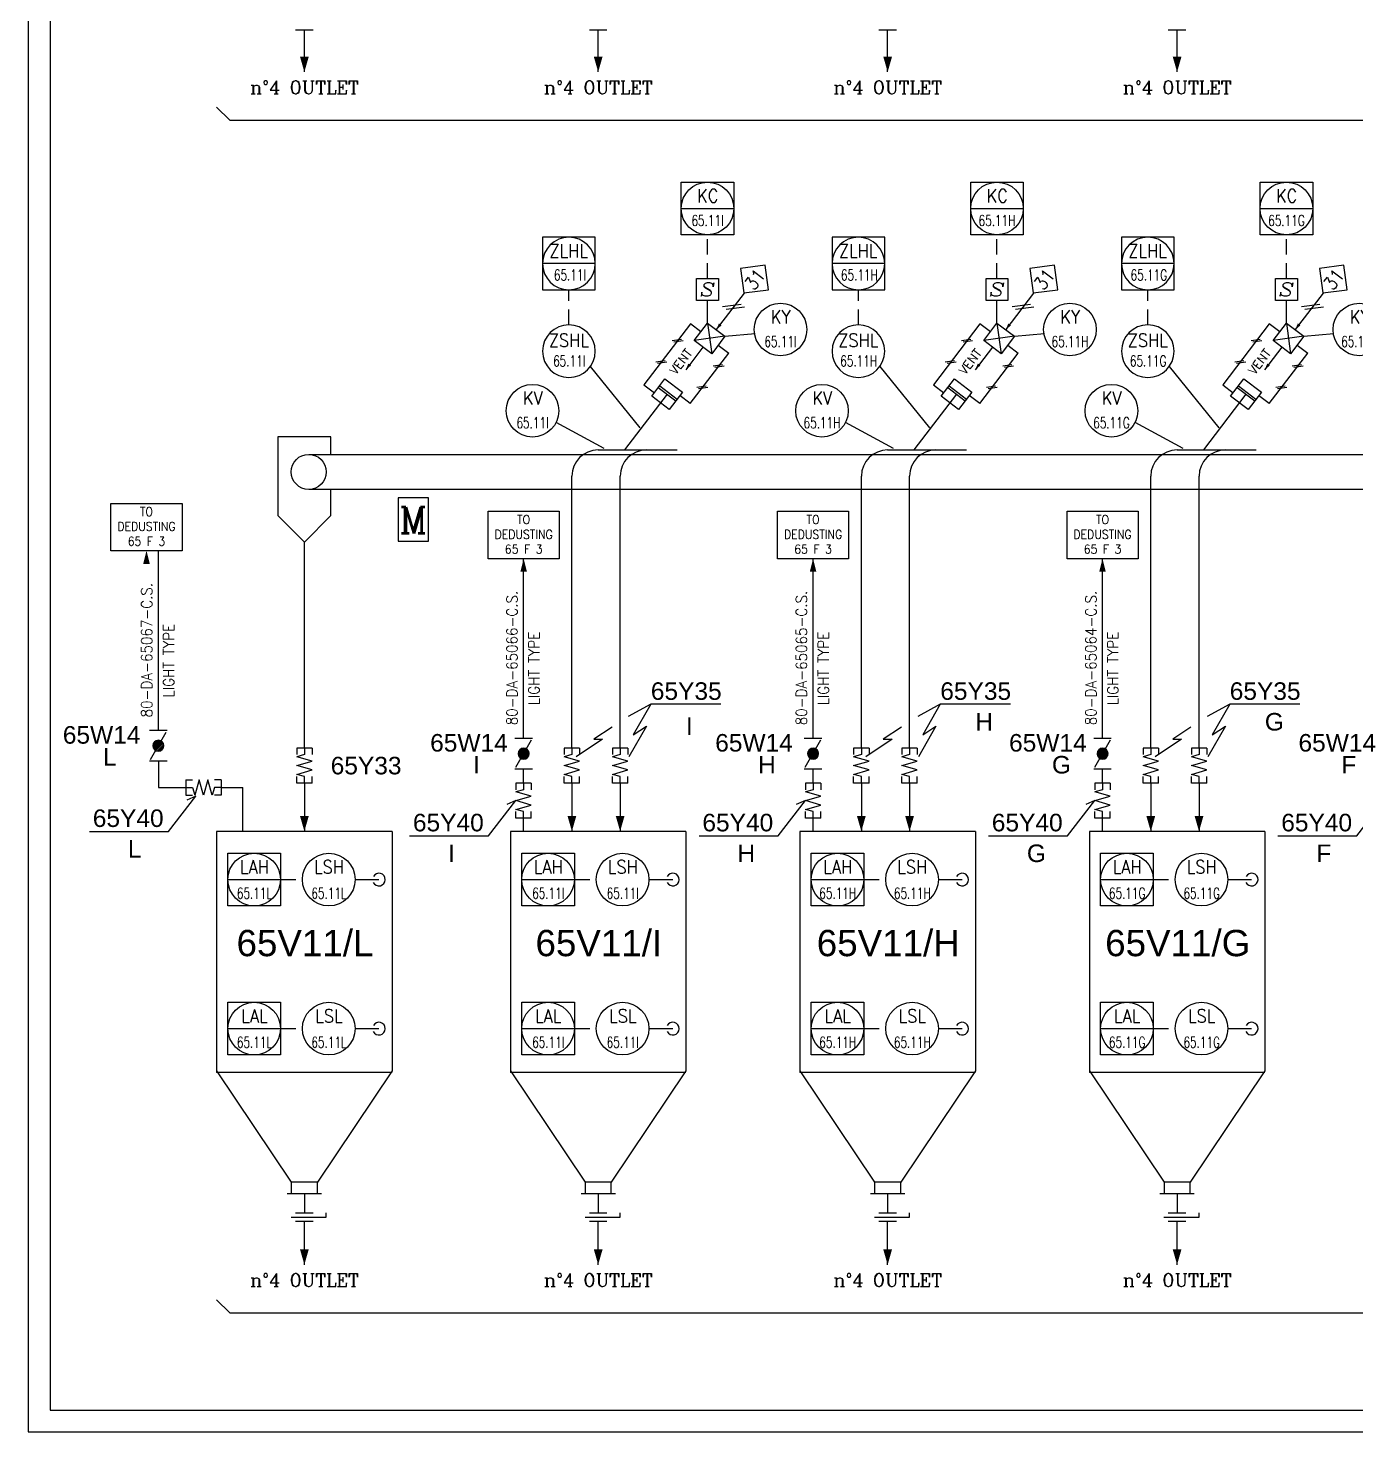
# Model space of a CAD drawing. Extents: x 7 to 110, y -78 to -14.
# Drawn here: x 6.7 to 36.98, y -77.96 to -45.94 of the extents above; entities that cross this region are included whole.
import ezdxf
from ezdxf.enums import TextEntityAlignment as Align

# ---------------------------------------------------------------- set-up
doc = ezdxf.new("R2010")
doc.units = 0
doc.header["$LTSCALE"] = 0.5
doc.header["$MEASUREMENT"] = 0
doc.linetypes.add('TRATT2', pattern=[1.1, 0.7, -0.4])
doc.layers.get('0').update_dxf_attribs({"linetype": 'CONTINUOUS'})
for name, color, linetype in [('GREEN', 92, 'CONTINUOUS'), ('RED', 1, 'CONTINUOUS'), ('S', 7, 'CONTINUOUS'), ('TRATT2', 5, 'TRATT2'), ('Y', 92, 'CONTINUOUS')]:
    doc.layers.add(name, color=color, linetype=linetype)
doc.styles.add('A4', font='arial.ttf', dxfattribs={"height": 0.4})
doc.styles.add('A6', font='arial.ttf', dxfattribs={"height": 0.6})
doc.styles.add('C3', font='COMPLEX', dxfattribs={"height": 0.3})
doc.styles.add('C6', font='COMPLEX', dxfattribs={"height": 0.6})
doc.styles.add('S', font='ITALIC', dxfattribs={"height": 6})
doc.styles.add('S15', font='SIMPLEX', dxfattribs={"width": 0.9, "height": 0.15})
doc.styles.add('S2', font='SIMPLEX', dxfattribs={"height": 0.2})
doc.styles.add('S25', font='SIMPLEX', dxfattribs={"width": 0.9, "height": 0.25})
doc.styles.add('S25S', font='SIMPLEX', dxfattribs={"width": 0.7, "height": 0.25})
doc.styles.add('S2S', font='SIMPLEX', dxfattribs={"width": 0.7, "height": 0.2})
doc.styles.add('S3', font='SIMPLEX', dxfattribs={"width": 0.9, "height": 0.3})

# ---------------------------------------------------------------- blocks, each defined once
blk = doc.blocks.new('FRECC2', base_point=(19.5, 44))
at = {"layer": 'RED'}
blk.add_solid([(19.5, 44), (19.85, 44.1), (19.85, 43.9)], dxfattribs=at)
blk = doc.blocks.new('STRUMC')
blk.add_line((-0.6, 0), (0.6, 0))
blk.add_lwpolyline([(-0.6, 0.6), (0.6, 0.6), (0.6, -0.6), (-0.6, -0.6), (-0.6, 0.6)])
blk.add_circle((0, 0), 0.6)
at = {"style": 'S3', "width": 0.9}
blk.add_attdef('2', text='', height=0.3, dxfattribs=at).set_placement((0.005, 0.139), align=Align.CENTER)
at = {"style": 'S2'}
for tag, p in [('3', (0.8, 0.4)), ('4', (0.8, 0.1))]:
    blk.add_attdef(tag, p, '', height=0.2, dxfattribs=at)
at = {"layer": 'S', "style": 'S25', "width": 0.9}
blk.add_attdef('1', text='', height=0.25, dxfattribs=at).set_placement((0.005, -0.436), align=Align.CENTER)
blk = doc.blocks.new('STRUM0')
blk.add_circle((0, 0), 0.6)
at = {"style": 'S3', "width": 0.9}
blk.add_attdef('2', text='', height=0.3, dxfattribs=at).set_placement((0.005, 0.139), align=Align.CENTER)
at = {"layer": 'S', "style": 'S25', "width": 0.9}
blk.add_attdef('1', text='', height=0.25, dxfattribs=at).set_placement((0.005, -0.436), align=Align.CENTER)
blk = doc.blocks.new('FRECC1', base_point=(50.2, 51.5))
blk.add_solid([(50.2, 51.5), (50.5, 51.575), (50.5, 51.425)])
blk = doc.blocks.new('LINEA')
at = {"layer": 'S', "style": 'S25', "width": 0.9}
blk.add_attdef('LINE', (0, 0.14), '', height=0.25, dxfattribs=at)
blk = doc.blocks.new('*X5')
for p, q in [((12.778, 29.501), (12.903, 29.626)), ((12.782, 29.47), (12.934, 29.622)), ((12.786, 29.544), (12.86, 29.618)), ((12.792, 29.444), (12.96, 29.612)), ((12.806, 29.423), (12.981, 29.598)), ((12.823, 29.405), (12.999, 29.581)), ((12.844, 29.391), (13.013, 29.56)), ((12.87, 29.38), (13.023, 29.534)), ((12.9, 29.376), (13.028, 29.504)), ((12.942, 29.382), (13.022, 29.462))]:
    blk.add_line(p, q)
blk = doc.blocks.new('B', base_point=(54.6, 16))
at = {"layer": 'S'}
for p, q in [((54.6, 16.2), (54.6, 15.8)), ((54.641, 15.822), (55.265, 16.18)), ((55.3, 16.2), (55.3, 15.8))]:
    blk.add_line(p, q, dxfattribs=at)
blk.add_circle((54.953, 16.001), 0.125, dxfattribs=at)
blk.add_blockref('*X5', (42.05, -13.5), dxfattribs=at)
at = {"layer": 'S', "style": 'S2S', "width": 0.7}
for p in [(54.95, 16.3), (54.95, 15.5)]:
    blk.add_attdef('B', text='', height=0.2, dxfattribs=at).set_placement(p, align=Align.CENTER)
blk = doc.blocks.new('FLESS', base_point=(26.3, 5.675))
for p, q in [((25.5, 5.85), (25.65, 5.85)), ((25.5, 5.5), (25.5, 5.85)), ((25.65, 5.675), (25.7, 5.85)), ((25.7, 5.85), (25.8, 5.5)), ((25.8, 5.5), (25.9, 5.85)), ((25.9, 5.85), (26, 5.5)), ((26, 5.5), (26.1, 5.85)), ((26.15, 5.675), (26.1, 5.85)), ((26.3, 5.85), (26.15, 5.85)), ((26.3, 5.5), (26.3, 5.85)), ((25.5, 5.675), (25.65, 5.675)), ((25.5, 5.5), (25.65, 5.5)), ((26.3, 5.675), (26.15, 5.675)), ((26.3, 5.5), (26.15, 5.5))]:
    blk.add_line(p, q)
blk = doc.blocks.new('COMPNEU', base_point=(32.45, 18.2))
for p, q in [((32.6, 18.35), (32.3, 18.05)), ((32.7, 18.35), (32.4, 18.05))]:
    blk.add_line(p, q)
blk = doc.blocks.new('NOMEN', base_point=(35, 22))
for p, q in [((35, 22.8), (34.6, 22.4)), ((35.4, 22.4), (35, 22.8)), ((34.6, 22.4), (35, 22)), ((35, 22), (35.4, 22.4))]:
    blk.add_line(p, q)
at = {"style": 'S3', "width": 0.9}
blk.add_attdef('1', text='', height=0.3, dxfattribs=at).set_placement((35, 22.236), align=Align.CENTER)
blk = doc.blocks.new('PRESA', base_point=(1.75, 0.1))
for p, q in [((1.5, 0.1), (1.5, 0.6)), ((1.5, 0.6), (2, 0.6)), ((2, 0.6), (2, 0.1)), ((2, 0.1), (1.5, 0.1))]:
    blk.add_line(p, q)
at = {"style": 'S', "width": 1.2}
blk.add_attdef('1', text='', height=0.3, dxfattribs=at).set_placement((1.75, 0.2), align=Align.CENTER)
blk = doc.blocks.new('MOTOR', base_point=(11.35, 51))
for p, q in [((11, 52), (11.7, 52)), ((11, 51), (11, 52)), ((11.7, 52), (11.7, 51)), ((11.7, 51), (11, 51))]:
    blk.add_line(p, q)
at = {"style": 'C6'}
blk.add_text('M', height=0.6, dxfattribs=at).set_placement((11.351, 51.18), align=Align.CENTER)
blk = doc.blocks.new('STRUM', base_point=(33, 38))
blk.add_circle((33, 38), 0.6)
at = {"width": 0.9}
for tag, height, style, p in [('2', 0.3, 'S3', (33, 38.1)), ('1', 0.25, 'S25', (33, 37.6))]:
    blk.add_attdef(tag, text='', height=height, dxfattribs=dict(at, style=style)).set_placement(p, align=Align.CENTER)

msp = doc.modelspace()

# ---------------------------------------------------------------- linework, layer by layer
for p, q in [((6.7, -14.261), (6.7, -77.961)), ((13.2, -45.988), (12.8, -45.988)), ((19.9, -45.988), (19.5, -45.988)), ((26.5, -45.988), (26.1, -45.988)), ((33.1, -45.988), (32.7, -45.988)), ((22.193, -52.666), (22.193, -52.151)), ((23.029, -51.982), (22.392, -52.817)), ((28.793, -52.666), (28.793, -52.151)), ((29.629, -51.982), (28.992, -52.817)), ((35.393, -52.666), (35.393, -52.151)), ((36.229, -51.982), (35.592, -52.817)), ((21.803, -52.683), (20.742, -54.074)), ((22.042, -52.865), (21.803, -52.683)), ((21.89, -53.063), (22.193, -52.666)), ((22.193, -52.666), (22.288, -53.367)), ((22.193, -52.666), (22.591, -52.969)), ((28.403, -52.683), (27.342, -54.074)), ((28.642, -52.865), (28.403, -52.683)), ((28.49, -53.063), (28.793, -52.666)), ((28.793, -52.666), (29.191, -52.969)), ((28.793, -52.666), (28.888, -53.367)), ((35.003, -52.683), (33.942, -54.074)), ((35.242, -52.865), (35.003, -52.683)), ((35.09, -53.063), (35.393, -52.666)), ((35.393, -52.666), (35.791, -52.969)), ((35.393, -52.666), (35.488, -53.367)), ((22.591, -52.969), (21.89, -53.063)), ((22.288, -53.367), (21.89, -53.063)), ((22.591, -52.969), (22.288, -53.367)), ((22.591, -52.969), (23.276, -52.901)), ((29.191, -52.969), (28.49, -53.063)), ((28.888, -53.367), (28.49, -53.063)), ((29.191, -52.969), (28.888, -53.367)), ((29.191, -52.969), (29.876, -52.901)), ((35.791, -52.969), (35.09, -53.063)), ((35.488, -53.367), (35.09, -53.063)), ((35.791, -52.969), (35.488, -53.367)), ((35.791, -52.969), (36.476, -52.901)), ((22.089, -53.215), (21.695, -53.732)), ((21.799, -54.503), (22.678, -53.35)), ((22.439, -53.168), (22.678, -53.35)), ((28.689, -53.215), (28.295, -53.732)), ((28.399, -54.503), (29.278, -53.35)), ((29.039, -53.168), (29.278, -53.35)), ((35.289, -53.215), (34.895, -53.732)), ((34.999, -54.503), (35.878, -53.35)), ((35.639, -53.168), (35.878, -53.35)), ((19.52, -53.654), (20.651, -55.056)), ((26.12, -53.654), (27.251, -55.056)), ((32.72, -53.654), (33.851, -55.056)), ((20.742, -54.074), (20.98, -54.256)), ((20.92, -54.336), (21.223, -53.938)), ((21.102, -54.097), (21.499, -54.4)), ((21.223, -53.938), (21.621, -54.241)), ((27.342, -54.074), (27.58, -54.256)), ((27.52, -54.336), (27.823, -53.938)), ((27.702, -54.097), (28.099, -54.4)), ((27.823, -53.938), (28.221, -54.241)), ((33.942, -54.074), (34.18, -54.256)), ((34.12, -54.336), (34.423, -53.938)), ((34.302, -54.097), (34.699, -54.4)), ((34.423, -53.938), (34.821, -54.241)), ((21.27, -54.288), (20.3, -55.561)), ((21.317, -54.639), (20.92, -54.336)), ((21.071, -54.137), (21.469, -54.44)), ((21.621, -54.241), (21.317, -54.639)), ((21.799, -54.503), (21.56, -54.321)), ((27.87, -54.288), (26.9, -55.561)), ((27.917, -54.639), (27.52, -54.336)), ((27.671, -54.137), (28.069, -54.44)), ((28.221, -54.241), (27.917, -54.639)), ((28.399, -54.503), (28.16, -54.321)), ((34.47, -54.288), (33.5, -55.561)), ((34.517, -54.639), (34.12, -54.336)), ((34.271, -54.137), (34.669, -54.44)), ((34.821, -54.241), (34.517, -54.639)), ((34.999, -54.503), (34.76, -54.321)), ((19.836, -55.53), (18.741, -54.934)), ((26.436, -55.53), (25.341, -54.934)), ((33.036, -55.53), (31.941, -54.934)), ((9.67, -61.961), (9.67, -57.861)), ((18, -62.141), (18, -58.041)), ((24.6, -62.141), (24.6, -58.041)), ((31.2, -62.141), (31.2, -58.041)), ((9.67, -62.661), (9.67, -63.261)), ((18, -63.161), (18, -62.841)), ((24.6, -63.161), (24.6, -62.841)), ((31.2, -63.161), (31.2, -62.841)), ((9.67, -63.261), (10.3, -63.261)), ((11.1, -63.261), (11.6, -63.261)), ((11.6, -64.261), (11.6, -63.261)), ((18, -64.261), (18, -63.886)), ((24.6, -64.261), (24.6, -63.886)), ((31.2, -64.261), (31.2, -63.886)), ((14.156, -65.361), (14.7, -65.361)), ((20.856, -65.361), (21.4, -65.361)), ((27.456, -65.361), (28, -65.361)), ((34.056, -65.361), (34.6, -65.361)), ((14.156, -68.761), (14.7, -68.761)), ((20.856, -68.761), (21.4, -68.761)), ((27.456, -68.761), (28, -68.761)), ((34.056, -68.761), (34.6, -68.761)), ((12.8, -72.961), (13.2, -72.961)), ((13.5, -73.061), (13.5, -72.961)), ((19.5, -72.961), (19.9, -72.961)), ((20.2, -73.061), (20.2, -72.961)), ((26.1, -72.961), (26.5, -72.961)), ((26.8, -73.061), (26.8, -72.961)), ((32.7, -72.961), (33.1, -72.961)), ((33.4, -73.061), (33.4, -72.961)), ((12.7, -73.061), (13.5, -73.061)), ((13.2, -73.161), (12.8, -73.161)), ((19.4, -73.061), (20.2, -73.061)), ((19.9, -73.161), (19.5, -73.161)), ((26, -73.061), (26.8, -73.061)), ((26.5, -73.161), (26.1, -73.161)), ((32.6, -73.061), (33.4, -73.061)), ((33.1, -73.161), (32.7, -73.161)), ((6.7, -77.961), (109.874, -77.961))]:
    msp.add_line(p, q)
for points in [[(20.9, -61.361), (20.385, -61.638)], [(22.5, -61.361), (20.9, -61.361), (20.5, -62.061), (20.8, -61.861), (20.4, -62.561)], [(27.5, -61.361), (26.985, -61.638)], [(29.1, -61.361), (27.5, -61.361), (27.1, -62.061), (27.4, -61.861), (27, -62.561)], [(34.1, -61.361), (33.585, -61.638)], [(35.7, -61.361), (34.1, -61.361), (33.7, -62.061), (34, -61.861), (33.6, -62.561)], [(20.015, -61.884), (19.6, -62.161), (19.8, -62.161), (19.2, -62.561)], [(26.615, -61.884), (26.2, -62.161), (26.4, -62.161), (25.8, -62.561)], [(33.215, -61.884), (32.8, -62.161), (33, -62.161), (32.4, -62.561)], [(8.1, -64.261), (9.9, -64.261), (10.525, -63.461), (10.317, -63.552)], [(15.4, -64.361), (17.2, -64.361), (17.825, -63.561), (17.617, -63.652)], [(22, -64.361), (23.8, -64.361), (24.425, -63.561), (24.217, -63.652)], [(28.6, -64.361), (30.4, -64.361), (31.025, -63.561), (30.817, -63.652)], [(35.2, -64.361), (37, -64.361), (37.625, -63.561), (37.417, -63.652)]]:
    msp.add_lwpolyline(points)
for centre in [(14.7, -65.361), (21.4, -65.361), (28, -65.361), (34.6, -65.361), (14.7, -68.761), (21.4, -68.761), (28, -68.761), (34.6, -68.761)]:
    msp.add_arc(centre, 0.145, 206.8098, 151.0636)
at = {"layer": 'GREEN'}
for p, q in [((11.3, -48.039), (11, -47.739)), ((11.3, -48.039), (42.45, -48.039)), ((12.396, -55.261), (12.396, -57.057)), ((13.6, -55.261), (12.396, -55.261)), ((13.6, -55.661), (13.6, -55.261)), ((13.1, -55.661), (87.829, -55.661)), ((87.829, -56.461), (13.1, -56.461)), ((13.604, -57.057), (13.604, -56.461)), ((12.396, -57.057), (13, -57.661)), ((13, -57.661), (13.604, -57.057)), ((13.291, -72.262), (12.702, -72.262)), ((12.702, -72.262), (12.702, -72.521)), ((19.991, -72.262), (19.402, -72.262)), ((19.402, -72.262), (19.402, -72.521)), ((26.591, -72.262), (26.002, -72.262)), ((26.002, -72.262), (26.002, -72.521)), ((33.191, -72.262), (32.602, -72.262)), ((32.602, -72.262), (32.602, -72.521)), ((12.609, -72.521), (13.391, -72.521)), ((19.309, -72.521), (20.091, -72.521)), ((25.909, -72.521), (26.691, -72.521)), ((32.509, -72.521), (33.291, -72.521)), ((11.3, -75.246), (11, -74.946)), ((11.3, -75.246), (42.45, -75.246))]:
    msp.add_line(p, q, dxfattribs=at)
at = {"layer": 'GREEN', "linetype": 'Continuous'}
for p, q in [((11, -64.261), (11, -69.761)), ((15, -64.261), (11, -64.261)), ((15, -64.261), (15, -69.725)), ((17.7, -64.261), (17.7, -69.761)), ((21.7, -64.261), (17.7, -64.261)), ((21.7, -64.261), (21.7, -69.725)), ((28.3, -64.261), (24.3, -64.261)), ((24.3, -64.261), (24.3, -69.761)), ((28.3, -64.261), (28.3, -69.725)), ((34.9, -64.261), (30.9, -64.261)), ((30.9, -64.261), (30.9, -69.761)), ((34.9, -64.261), (34.9, -69.725)), ((11, -69.725), (12.702, -72.262)), ((15, -69.761), (11, -69.761)), ((15, -69.725), (13.298, -72.262)), ((17.7, -69.725), (19.402, -72.262)), ((21.7, -69.761), (17.7, -69.761)), ((21.7, -69.725), (19.998, -72.262)), ((24.3, -69.725), (26.002, -72.262)), ((28.3, -69.761), (24.3, -69.761)), ((28.3, -69.725), (26.598, -72.262)), ((30.9, -69.725), (32.602, -72.262)), ((34.9, -69.761), (30.9, -69.761)), ((34.9, -69.725), (33.198, -72.262)), ((13.291, -72.261), (13.291, -72.521)), ((19.991, -72.261), (19.991, -72.521)), ((26.591, -72.261), (26.591, -72.521)), ((33.191, -72.261), (33.191, -72.521))]:
    msp.add_line(p, q, dxfattribs=at)
at = {"layer": 'GREEN'}
msp.add_circle((13.1, -56.061), 0.4, dxfattribs=at)
at = {"layer": 'RED'}
for p, q in [((7.2, -14.761), (7.2, -77.461)), ((13, -46.939), (13, -45.988)), ((19.7, -46.939), (19.7, -45.988)), ((26.3, -46.939), (26.3, -45.988)), ((32.9, -46.939), (32.9, -45.988)), ((19.7, -55.561), (21.5, -55.561)), ((26.3, -55.561), (28.1, -55.561)), ((32.9, -55.561), (34.7, -55.561)), ((19.1, -62.361), (19.1, -56.161)), ((20.2, -62.361), (20.2, -56.161)), ((25.7, -62.361), (25.7, -56.161)), ((26.8, -62.361), (26.8, -56.161)), ((32.3, -62.361), (32.3, -56.161)), ((33.4, -62.361), (33.4, -56.161)), ((13, -62.361), (13, -57.661)), ((13, -63.161), (13, -64.261)), ((19.1, -63.161), (19.1, -64.261)), ((20.2, -63.161), (20.2, -64.261)), ((25.7, -63.161), (25.7, -64.261)), ((26.8, -63.161), (26.8, -64.261)), ((32.3, -63.161), (32.3, -64.261)), ((33.4, -63.161), (33.4, -64.261)), ((13, -72.521), (13, -72.961)), ((19.7, -72.521), (19.7, -72.961)), ((26.3, -72.521), (26.3, -72.961)), ((32.9, -72.521), (32.9, -72.961)), ((13, -74.146), (13, -73.161)), ((19.7, -74.146), (19.7, -73.161)), ((26.3, -74.146), (26.3, -73.161)), ((32.9, -74.146), (32.9, -73.161)), ((7.2, -77.461), (109.374, -77.461))]:
    msp.add_line(p, q, dxfattribs=at)
for centre in [(19.7, -56.161), (20.8, -56.161), (26.3, -56.161), (27.4, -56.161), (32.9, -56.161), (34, -56.161)]:
    msp.add_arc(centre, 0.6, 90, 180, dxfattribs=at)
at = {"layer": 'S'}
for p, q in [((8.59, -56.781), (10.21, -56.781)), ((8.59, -57.861), (8.59, -56.781)), ((10.21, -56.781), (10.21, -57.861)), ((17.19, -58.041), (17.19, -56.961)), ((17.19, -56.961), (18.81, -56.961)), ((18.81, -56.961), (18.81, -58.041)), ((23.79, -58.041), (23.79, -56.961)), ((23.79, -56.961), (25.41, -56.961)), ((25.41, -56.961), (25.41, -58.041)), ((30.39, -58.041), (30.39, -56.961)), ((30.39, -56.961), (32.01, -56.961)), ((32.01, -56.961), (32.01, -58.041)), ((10.21, -57.861), (8.59, -57.861)), ((18.81, -58.041), (17.19, -58.041)), ((25.41, -58.041), (23.79, -58.041)), ((32.01, -58.041), (30.39, -58.041))]:
    msp.add_line(p, q, dxfattribs=at)
at = {"layer": 'TRATT2'}
for p, q in [((22.193, -51.651), (22.193, -50.652)), ((28.793, -51.651), (28.793, -50.652)), ((35.393, -51.651), (35.393, -50.652)), ((19.032, -52.709), (19.032, -51.909)), ((25.632, -52.709), (25.632, -51.909)), ((32.232, -52.709), (32.232, -51.909)), ((12.456, -65.361), (12.956, -65.361)), ((19.156, -65.361), (19.656, -65.361)), ((25.756, -65.361), (26.256, -65.361)), ((32.356, -65.361), (32.856, -65.361)), ((12.456, -68.761), (12.956, -68.761)), ((19.156, -68.761), (19.656, -68.761)), ((25.756, -68.761), (26.256, -68.761)), ((32.356, -68.761), (32.856, -68.761))]:
    msp.add_line(p, q, dxfattribs=at)

# ---------------------------------------------------------------- block references
at = {"xscale": -1, "rotation": 270}
for name, p in [('FRECC2', (13, -46.939)), ('FRECC2', (19.7, -46.939)), ('FRECC2', (26.3, -46.939)), ('FRECC2', (32.9, -46.939)), ('B', (9.67, -62.661)), ('B', (18, -62.841)), ('B', (24.6, -62.841)), ('B', (31.2, -62.841)), ('FRECC2', (13, -74.146)), ('FRECC2', (19.7, -74.146)), ('FRECC2', (26.3, -74.146)), ('FRECC2', (32.9, -74.146))]:
    msp.add_blockref(name, p, dxfattribs=at)
ref = msp.add_blockref('STRUMC', (22.193, -50.052))
ref.add_attrib('2', 'KC', dxfattribs={"height": 0.3, "style": 'S3', "width": 0.9}).set_placement((22.199, -49.913), align=Align.CENTER)
ref.add_attrib('1', '65.11I', dxfattribs={"layer": 'S', "height": 0.25, "style": 'S25S', "width": 0.7}).set_placement((22.193, -50.452), align=Align.CENTER)
ref = msp.add_blockref('STRUMC', (28.793, -50.052))
ref.add_attrib('2', 'KC', dxfattribs={"height": 0.3, "style": 'S3', "width": 0.9}).set_placement((28.799, -49.913), align=Align.CENTER)
ref.add_attrib('1', '65.11H', dxfattribs={"layer": 'S', "height": 0.25, "style": 'S25S', "width": 0.7}).set_placement((28.793, -50.452), align=Align.CENTER)
ref = msp.add_blockref('STRUMC', (35.393, -50.052))
ref.add_attrib('2', 'KC', dxfattribs={"height": 0.3, "style": 'S3', "width": 0.9}).set_placement((35.399, -49.913), align=Align.CENTER)
ref.add_attrib('1', '65.11G', dxfattribs={"layer": 'S', "height": 0.25, "style": 'S25S', "width": 0.7}).set_placement((35.393, -50.452), align=Align.CENTER)
ref = msp.add_blockref('STRUMC', (19.032, -51.309), dxfattribs=dict(xscale=-1))
ref.add_attrib('2', 'ZLHL', dxfattribs={"height": 0.3, "style": 'S3', "width": 0.9}).set_placement((19.027, -51.169), align=Align.CENTER)
ref.add_attrib('1', '65.11I', dxfattribs={"layer": 'S', "height": 0.25, "style": 'S25S', "width": 0.7}).set_placement((19.056, -51.695), align=Align.CENTER)
ref = msp.add_blockref('STRUMC', (25.632, -51.309), dxfattribs=dict(xscale=-1))
ref.add_attrib('2', 'ZLHL', dxfattribs={"height": 0.3, "style": 'S3', "width": 0.9}).set_placement((25.627, -51.169), align=Align.CENTER)
ref.add_attrib('1', '65.11H', dxfattribs={"layer": 'S', "height": 0.25, "style": 'S25S', "width": 0.7}).set_placement((25.656, -51.695), align=Align.CENTER)
ref = msp.add_blockref('STRUMC', (32.232, -51.309), dxfattribs=dict(xscale=-1))
ref.add_attrib('2', 'ZLHL', dxfattribs={"height": 0.3, "style": 'S3', "width": 0.9}).set_placement((32.227, -51.169), align=Align.CENTER)
ref.add_attrib('1', '65.11G', dxfattribs={"layer": 'S', "height": 0.25, "style": 'S25S', "width": 0.7}).set_placement((32.256, -51.695), align=Align.CENTER)
for name, p, rotation, values in [('NOMEN', (23.581, -51.905), 52.67035938605023, {'1': '31'}), ('NOMEN', (30.181, -51.905), 52.67035938605023, {'1': '31'}), ('NOMEN', (36.781, -51.905), 52.67035938605023, {'1': '31'}), ('LINEA', (9.67, -61.661), 90, {'LINE': '80-DA-65067-C.S.'}), ('LINEA', (18, -61.841), 90, {'LINE': '80-DA-65066-C.S.'}), ('LINEA', (24.6, -61.841), 90, {'LINE': '80-DA-65065-C.S.'}), ('LINEA', (31.2, -61.841), 90, {'LINE': '80-DA-65064-C.S.'}), ('LINEA', (10.17, -61.361), 90, {'LINE': ' LIGHT TYPE'}), ('LINEA', (18.5, -61.541), 90, {'LINE': ' LIGHT TYPE'}), ('LINEA', (25.1, -61.541), 90, {'LINE': ' LIGHT TYPE'}), ('LINEA', (31.7, -61.541), 90, {'LINE': ' LIGHT TYPE'})]:
    msp.add_blockref(name, p, dxfattribs=dict(rotation=rotation)).add_auto_attribs(values)
for p in [(22.193, -52.151), (28.793, -52.151), (35.393, -52.151)]:
    msp.add_blockref('PRESA', p).add_auto_attribs({'1': 'S'})
ref = msp.add_blockref('STRUM0', (23.857, -52.813))
ref.add_attrib('2', 'KY', dxfattribs={"height": 0.3, "style": 'S3', "width": 0.9}).set_placement((23.862, -52.674), align=Align.CENTER)
ref.add_attrib('1', '65.11I', dxfattribs={"layer": 'S', "height": 0.25, "style": 'S25S', "width": 0.7}).set_placement((23.857, -53.213), align=Align.CENTER)
ref = msp.add_blockref('STRUM0', (30.457, -52.813))
ref.add_attrib('2', 'KY', dxfattribs={"height": 0.3, "style": 'S3', "width": 0.9}).set_placement((30.462, -52.674), align=Align.CENTER)
ref.add_attrib('1', '65.11H', dxfattribs={"layer": 'S', "height": 0.25, "style": 'S25S', "width": 0.7}).set_placement((30.457, -53.213), align=Align.CENTER)
ref = msp.add_blockref('STRUM0', (37.057, -52.813))
ref.add_attrib('2', 'KY', dxfattribs={"height": 0.3, "style": 'S3', "width": 0.9}).set_placement((37.062, -52.674), align=Align.CENTER)
ref.add_attrib('1', '65.11G', dxfattribs={"layer": 'S', "height": 0.25, "style": 'S25S', "width": 0.7}).set_placement((37.057, -53.213), align=Align.CENTER)
ref = msp.add_blockref('STRUM', (19.032, -53.309), dxfattribs=dict(xscale=-1))
ref.add_attrib('2', 'ZSHL', dxfattribs={"height": 0.3, "style": 'S3', "width": 0.9}).set_placement((19.032, -53.209), align=Align.CENTER)
ref.add_attrib('1', '65.11I', dxfattribs={"layer": 'S', "height": 0.25, "style": 'S25S', "width": 0.7}).set_placement((19.039, -53.656), align=Align.CENTER)
at = {"yscale": 0.5, "zscale": 0.5}
for name, p, xscale, rotation in [('FRECC1', (22.392, -52.817), 0.5000000000000041, 52.67035938605073), ('FRECC1', (28.992, -52.817), 0.5000000000000041, 52.67035938605073), ('FRECC1', (35.592, -52.817), 0.5000000000000041, 52.67035938605073), ('COMPNEU', (21.491, -53.056), 0.5000000000000021, 322.6703593860501), ('COMPNEU', (28.091, -53.056), 0.5000000000000021, 322.6703593860501), ('COMPNEU', (34.691, -53.056), 0.5000000000000021, 322.6703593860501), ('COMPNEU', (21.119, -53.544), 0.5000000000000021, 322.6703593860501), ('COMPNEU', (27.719, -53.544), 0.5000000000000021, 322.6703593860501), ('COMPNEU', (34.319, -53.544), 0.5000000000000021, 322.6703593860501), ('FRECC1', (21.695, -53.732), 0.5000000000000041, 52.67035938605073), ('COMPNEU', (22.428, -53.634), 0.5000000000000021, 322.6703593860501), ('FRECC1', (28.295, -53.732), 0.5000000000000041, 52.67035938605073), ('COMPNEU', (29.028, -53.634), 0.5000000000000021, 322.6703593860501), ('FRECC1', (34.895, -53.732), 0.5000000000000041, 52.67035938605073), ('COMPNEU', (35.628, -53.634), 0.5000000000000021, 322.6703593860501), ('COMPNEU', (22.056, -54.122), 0.5000000000000021, 322.6703593860501), ('COMPNEU', (28.656, -54.122), 0.5000000000000021, 322.6703593860501), ('COMPNEU', (35.256, -54.122), 0.5000000000000021, 322.6703593860501)]:
    msp.add_blockref(name, p, dxfattribs=dict(at, xscale=xscale, rotation=rotation))
ref = msp.add_blockref('STRUM', (25.632, -53.309), dxfattribs=dict(xscale=-1))
ref.add_attrib('2', 'ZSHL', dxfattribs={"height": 0.3, "style": 'S3', "width": 0.9}).set_placement((25.632, -53.209), align=Align.CENTER)
ref.add_attrib('1', '65.11H', dxfattribs={"layer": 'S', "height": 0.25, "style": 'S25S', "width": 0.7}).set_placement((25.639, -53.656), align=Align.CENTER)
ref = msp.add_blockref('STRUM', (32.232, -53.309), dxfattribs=dict(xscale=-1))
ref.add_attrib('2', 'ZSHL', dxfattribs={"height": 0.3, "style": 'S3', "width": 0.9}).set_placement((32.232, -53.209), align=Align.CENTER)
ref.add_attrib('1', '65.11G', dxfattribs={"layer": 'S', "height": 0.25, "style": 'S25S', "width": 0.7}).set_placement((32.239, -53.656), align=Align.CENTER)
ref = msp.add_blockref('STRUM0', (18.203, -54.666))
ref.add_attrib('2', 'KV', dxfattribs={"height": 0.3, "style": 'S3', "width": 0.9}).set_placement((18.208, -54.527), align=Align.CENTER)
ref.add_attrib('1', '65.11I', dxfattribs={"layer": 'S', "height": 0.25, "style": 'S25S', "width": 0.7}).set_placement((18.203, -55.066), align=Align.CENTER)
ref = msp.add_blockref('STRUM0', (24.803, -54.666))
ref.add_attrib('2', 'KV', dxfattribs={"height": 0.3, "style": 'S3', "width": 0.9}).set_placement((24.808, -54.527), align=Align.CENTER)
ref.add_attrib('1', '65.11H', dxfattribs={"layer": 'S', "height": 0.25, "style": 'S25S', "width": 0.7}).set_placement((24.803, -55.066), align=Align.CENTER)
ref = msp.add_blockref('STRUM0', (31.403, -54.666))
ref.add_attrib('2', 'KV', dxfattribs={"height": 0.3, "style": 'S3', "width": 0.9}).set_placement((31.408, -54.527), align=Align.CENTER)
ref.add_attrib('1', '65.11G', dxfattribs={"layer": 'S', "height": 0.25, "style": 'S25S', "width": 0.7}).set_placement((31.403, -55.066), align=Align.CENTER)
for name, p, rotation in [('FRECC1', (9.4, -57.861), 270), ('FRECC1', (18, -58.041), 270), ('FRECC1', (24.6, -58.041), 270), ('FRECC1', (31.2, -58.041), 270), ('FLESS', (13, -62.361), 90), ('FLESS', (19.1, -62.361), 90), ('FLESS', (20.2, -62.361), 90), ('FLESS', (25.7, -62.361), 90), ('FLESS', (26.8, -62.361), 90), ('FLESS', (32.3, -62.361), 90), ('FLESS', (33.4, -62.361), 90), ('FLESS', (10.3, -63.261), 180), ('FLESS', (18, -63.161), 90), ('FLESS', (24.6, -63.161), 90), ('FLESS', (31.2, -63.161), 90), ('FRECC2', (13, -64.261), 90), ('FRECC2', (19.1, -64.261), 90), ('FRECC2', (20.2, -64.261), 90), ('FRECC2', (25.7, -64.261), 90), ('FRECC2', (26.8, -64.261), 90), ('FRECC2', (32.3, -64.261), 90), ('FRECC2', (33.4, -64.261), 90)]:
    msp.add_blockref(name, p, dxfattribs=dict(rotation=rotation))
ref = msp.add_blockref('STRUMC', (11.856, -65.361))
ref.add_attrib('2', 'LAH', dxfattribs={"height": 0.3, "style": 'S3', "width": 0.9}).set_placement((11.861, -65.221), align=Align.CENTER)
ref.add_attrib('1', '65.11L', dxfattribs={"layer": 'S', "height": 0.25, "style": 'S25S', "width": 0.7}).set_placement((11.861, -65.797), align=Align.CENTER)
ref = msp.add_blockref('STRUM0', (13.556, -65.361))
ref.add_attrib('2', 'LSH', dxfattribs={"height": 0.3, "style": 'S3', "width": 0.9}).set_placement((13.561, -65.221), align=Align.CENTER)
ref.add_attrib('1', '65.11L', dxfattribs={"layer": 'S', "height": 0.25, "style": 'S25S', "width": 0.7}).set_placement((13.561, -65.797), align=Align.CENTER)
ref = msp.add_blockref('STRUMC', (18.556, -65.361))
ref.add_attrib('2', 'LAH', dxfattribs={"height": 0.3, "style": 'S3', "width": 0.9}).set_placement((18.561, -65.221), align=Align.CENTER)
ref.add_attrib('1', '65.11I', dxfattribs={"layer": 'S', "height": 0.25, "style": 'S25S', "width": 0.7}).set_placement((18.561, -65.797), align=Align.CENTER)
ref = msp.add_blockref('STRUM0', (20.256, -65.361))
ref.add_attrib('2', 'LSH', dxfattribs={"height": 0.3, "style": 'S3', "width": 0.9}).set_placement((20.261, -65.221), align=Align.CENTER)
ref.add_attrib('1', '65.11I', dxfattribs={"layer": 'S', "height": 0.25, "style": 'S25S', "width": 0.7}).set_placement((20.261, -65.797), align=Align.CENTER)
ref = msp.add_blockref('STRUMC', (25.156, -65.361))
ref.add_attrib('2', 'LAH', dxfattribs={"height": 0.3, "style": 'S3', "width": 0.9}).set_placement((25.161, -65.221), align=Align.CENTER)
ref.add_attrib('1', '65.11H', dxfattribs={"layer": 'S', "height": 0.25, "style": 'S25S', "width": 0.7}).set_placement((25.161, -65.797), align=Align.CENTER)
ref = msp.add_blockref('STRUM0', (26.856, -65.361))
ref.add_attrib('2', 'LSH', dxfattribs={"height": 0.3, "style": 'S3', "width": 0.9}).set_placement((26.861, -65.221), align=Align.CENTER)
ref.add_attrib('1', '65.11H', dxfattribs={"layer": 'S', "height": 0.25, "style": 'S25S', "width": 0.7}).set_placement((26.861, -65.797), align=Align.CENTER)
ref = msp.add_blockref('STRUMC', (31.756, -65.361))
ref.add_attrib('2', 'LAH', dxfattribs={"height": 0.3, "style": 'S3', "width": 0.9}).set_placement((31.761, -65.221), align=Align.CENTER)
ref.add_attrib('1', '65.11G', dxfattribs={"layer": 'S', "height": 0.25, "style": 'S25S', "width": 0.7}).set_placement((31.761, -65.797), align=Align.CENTER)
ref = msp.add_blockref('STRUM0', (33.456, -65.361))
ref.add_attrib('2', 'LSH', dxfattribs={"height": 0.3, "style": 'S3', "width": 0.9}).set_placement((33.461, -65.221), align=Align.CENTER)
ref.add_attrib('1', '65.11G', dxfattribs={"layer": 'S', "height": 0.25, "style": 'S25S', "width": 0.7}).set_placement((33.461, -65.797), align=Align.CENTER)
ref = msp.add_blockref('STRUMC', (11.856, -68.761))
ref.add_attrib('2', 'LAL', dxfattribs={"height": 0.3, "style": 'S3', "width": 0.9}).set_placement((11.861, -68.621), align=Align.CENTER)
ref.add_attrib('1', '65.11L', dxfattribs={"layer": 'S', "height": 0.25, "style": 'S25S', "width": 0.7}).set_placement((11.861, -69.197), align=Align.CENTER)
ref = msp.add_blockref('STRUM0', (13.556, -68.761))
ref.add_attrib('2', 'LSL', dxfattribs={"height": 0.3, "style": 'S3', "width": 0.9}).set_placement((13.561, -68.621), align=Align.CENTER)
ref.add_attrib('1', '65.11L', dxfattribs={"layer": 'S', "height": 0.25, "style": 'S25S', "width": 0.7}).set_placement((13.561, -69.197), align=Align.CENTER)
ref = msp.add_blockref('STRUMC', (18.556, -68.761))
ref.add_attrib('2', 'LAL', dxfattribs={"height": 0.3, "style": 'S3', "width": 0.9}).set_placement((18.561, -68.621), align=Align.CENTER)
ref.add_attrib('1', '65.11I', dxfattribs={"layer": 'S', "height": 0.25, "style": 'S25S', "width": 0.7}).set_placement((18.561, -69.197), align=Align.CENTER)
ref = msp.add_blockref('STRUM0', (20.256, -68.761))
ref.add_attrib('2', 'LSL', dxfattribs={"height": 0.3, "style": 'S3', "width": 0.9}).set_placement((20.261, -68.621), align=Align.CENTER)
ref.add_attrib('1', '65.11I', dxfattribs={"layer": 'S', "height": 0.25, "style": 'S25S', "width": 0.7}).set_placement((20.261, -69.197), align=Align.CENTER)
ref = msp.add_blockref('STRUMC', (25.156, -68.761))
ref.add_attrib('2', 'LAL', dxfattribs={"height": 0.3, "style": 'S3', "width": 0.9}).set_placement((25.161, -68.621), align=Align.CENTER)
ref.add_attrib('1', '65.11H', dxfattribs={"layer": 'S', "height": 0.25, "style": 'S25S', "width": 0.7}).set_placement((25.161, -69.197), align=Align.CENTER)
ref = msp.add_blockref('STRUM0', (26.856, -68.761))
ref.add_attrib('2', 'LSL', dxfattribs={"height": 0.3, "style": 'S3', "width": 0.9}).set_placement((26.861, -68.621), align=Align.CENTER)
ref.add_attrib('1', '65.11H', dxfattribs={"layer": 'S', "height": 0.25, "style": 'S25S', "width": 0.7}).set_placement((26.861, -69.197), align=Align.CENTER)
ref = msp.add_blockref('STRUMC', (31.756, -68.761))
ref.add_attrib('2', 'LAL', dxfattribs={"height": 0.3, "style": 'S3', "width": 0.9}).set_placement((31.761, -68.621), align=Align.CENTER)
ref.add_attrib('1', '65.11G', dxfattribs={"layer": 'S', "height": 0.25, "style": 'S25S', "width": 0.7}).set_placement((31.761, -69.197), align=Align.CENTER)
ref = msp.add_blockref('STRUM0', (33.456, -68.761))
ref.add_attrib('2', 'LSL', dxfattribs={"height": 0.3, "style": 'S3', "width": 0.9}).set_placement((33.461, -68.621), align=Align.CENTER)
ref.add_attrib('1', '65.11G', dxfattribs={"layer": 'S', "height": 0.25, "style": 'S25S', "width": 0.7}).set_placement((33.461, -69.197), align=Align.CENTER)
at = {"layer": 'GREEN', "xscale": -0.9916522832139516, "yscale": 0.991652283213952, "zscale": 0.9916522832139516}
msp.add_blockref('MOTOR', (15.482, -57.642), dxfattribs=at)
at = {"layer": 'S', "rotation": 322.6703593860501}
for p in [(22.746, -52.27), (29.346, -52.27), (35.946, -52.27)]:
    msp.add_blockref('COMPNEU', p, dxfattribs=at)

# ---------------------------------------------------------------- texts
at = {"style": 'C3'}
for p in [(13, -47.439), (19.7, -47.439), (26.3, -47.439), (32.9, -47.439), (13, -74.646), (19.7, -74.646), (26.3, -74.646), (32.9, -74.646)]:
    msp.add_text('n%%d4 OUTLET', height=0.3, dxfattribs=at).set_placement(p, align=Align.CENTER)
at = {"layer": 'S', "style": 'S2'}
for p in [(21.858, -53.353), (28.458, -53.353), (35.058, -53.353)]:
    msp.add_text('VENT', height=0.2, rotation=52.6704, dxfattribs=at).set_placement(p, align=Align.RIGHT)
at = {"layer": 'S', "style": 'S15', "width": 0.9}
for s, p in [('TO', (9.4, -57.07)), ('DEDUSTING', (9.4, -57.408)), ('TO', (18, -57.25)), ('TO', (24.6, -57.25)), ('TO', (31.2, -57.25)), ('65 F 3', (9.4, -57.745)), ('DEDUSTING', (18, -57.588)), ('DEDUSTING', (24.6, -57.588)), ('DEDUSTING', (31.2, -57.588)), ('65 F 3', (18, -57.925)), ('65 F 3', (24.6, -57.925)), ('65 F 3', (31.2, -57.925))]:
    msp.add_text(s, height=0.2025, dxfattribs=at).set_placement(p, align=Align.CENTER)
at = {"layer": 'Y', "style": 'A4'}
for s, p in [('65Y35', (20.9, -61.261)), ('65Y35', (27.5, -61.261)), ('65Y35', (34.1, -61.261)), ('I', (21.7, -62.061)), ('H', (28.3, -61.961)), ('G', (34.9, -61.961)), ('65W14', (7.492, -62.261)), ('65W14', (15.868, -62.441)), ('65W14', (22.368, -62.441)), ('65W14', (29.068, -62.441)), ('65W14', (35.668, -62.441)), ('65Y33', (13.6, -62.961)), ('I', (16.846, -62.941)), ('H', (23.346, -62.941)), ('G', (30.046, -62.941)), ('F', (36.646, -62.941)), ('65Y40', (8.175, -64.161)), ('65Y40', (15.475, -64.261)), ('65Y40', (22.075, -64.261)), ('65Y40', (28.675, -64.261)), ('65Y40', (35.275, -64.261)), ('L', (8.975, -64.861)), ('I', (16.275, -64.961)), ('H', (22.875, -64.961)), ('G', (29.475, -64.961)), ('F', (36.075, -64.961))]:
    msp.add_text(s, height=0.4, dxfattribs=at).set_placement(p)
at = {"layer": 'Y'}
for s, height, style, p in [('L', 0.4, 'A4', (8.562, -62.761)), ('65V11/L', 0.6, 'A6', (13.014, -67.109)), ('65V11/I', 0.6, 'A6', (19.714, -67.109)), ('65V11/H', 0.6, 'A6', (26.314, -67.109)), ('65V11/G', 0.6, 'A6', (32.914, -67.109))]:
    msp.add_text(s, height=height, dxfattribs=dict(at, style=style)).set_placement(p, align=Align.CENTER)

doc.saveas('drawing.dxf')
